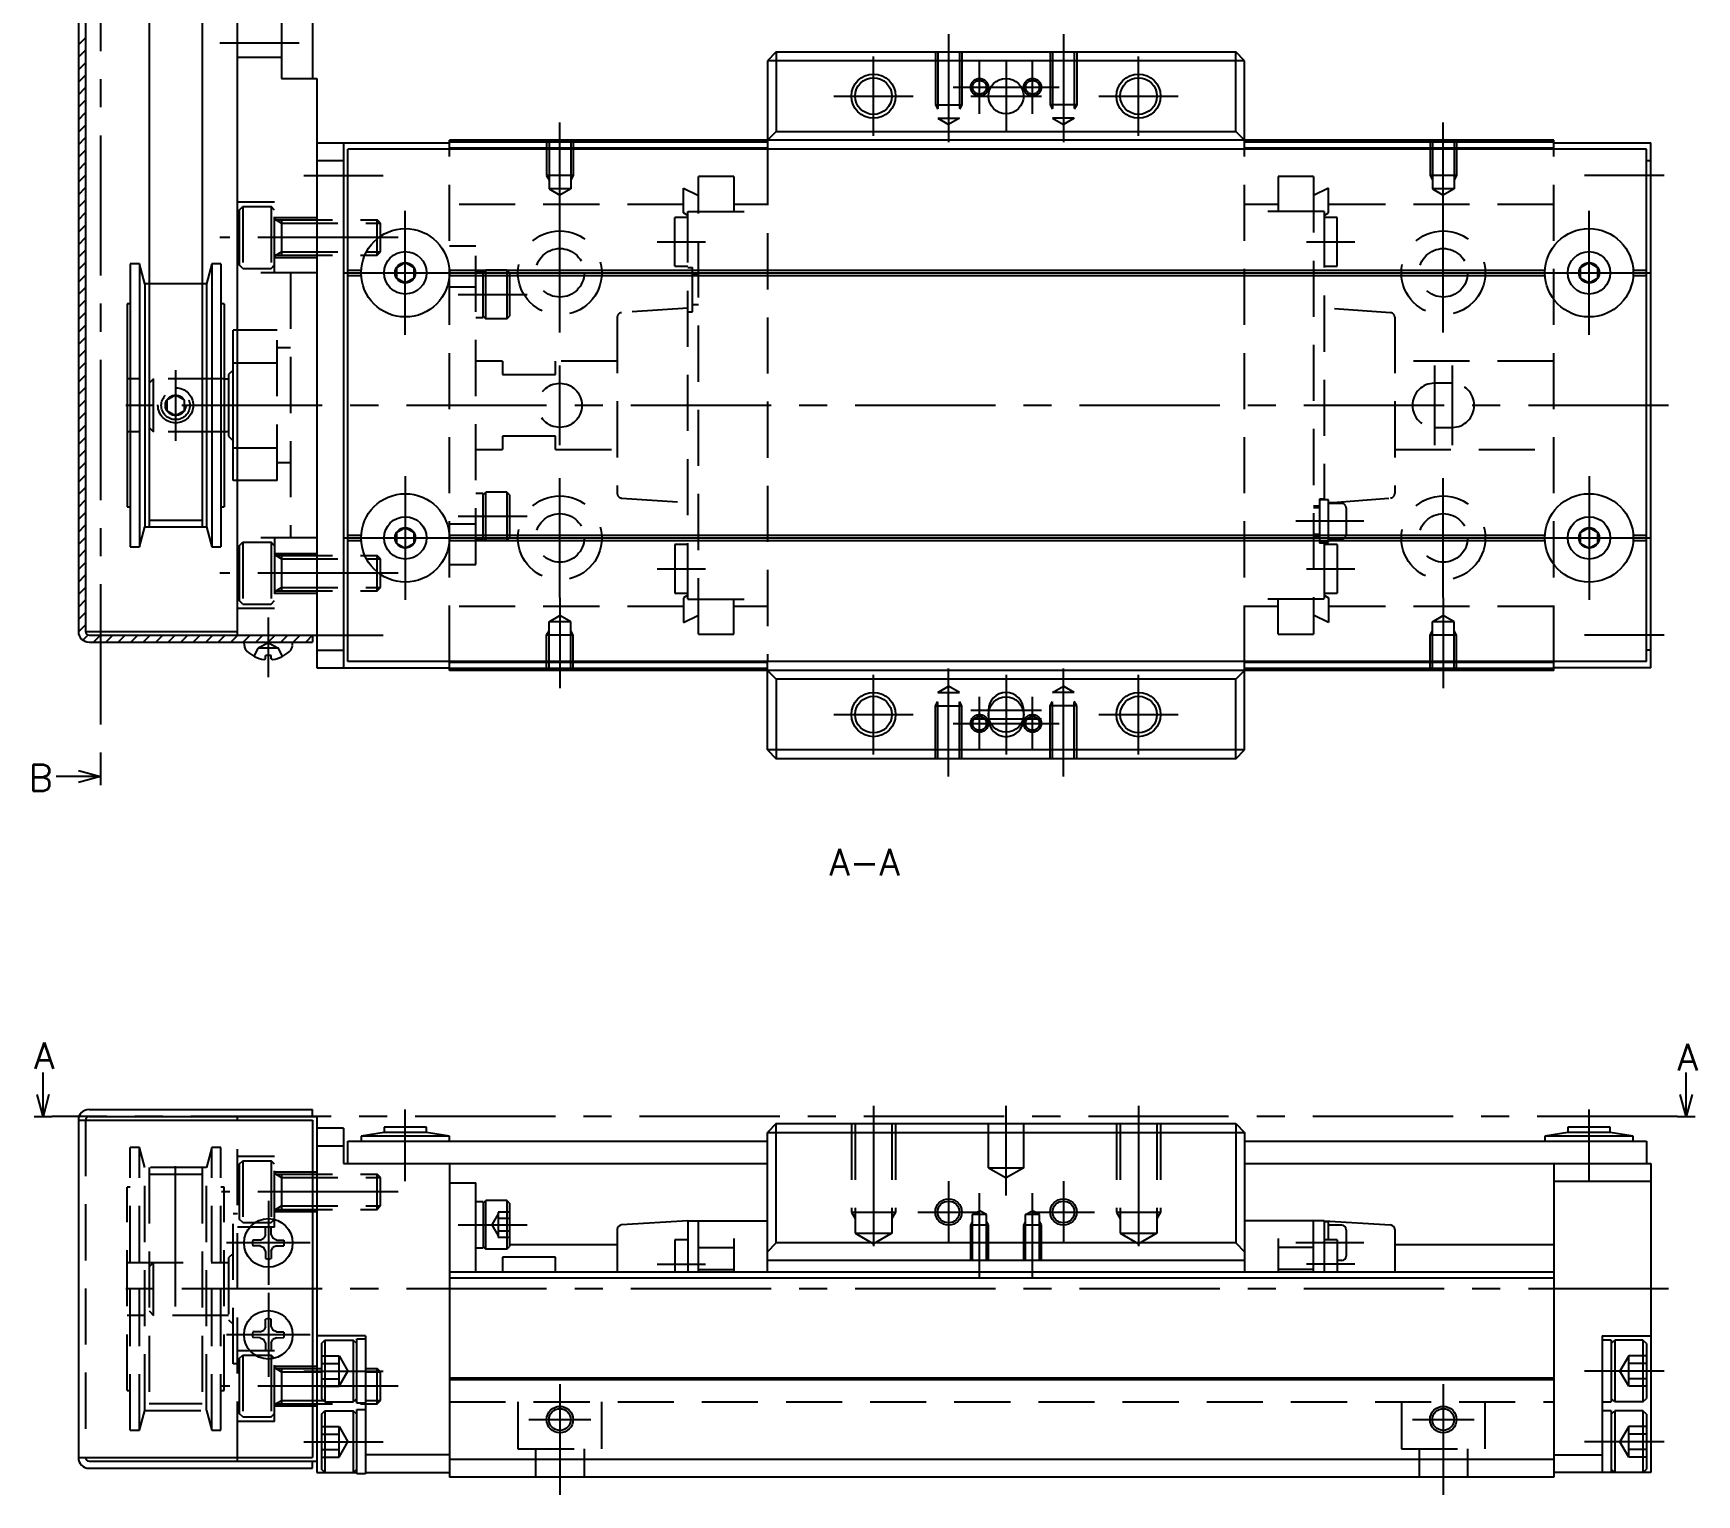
# Model space of a CAD drawing. Extents: x -2 to 376, y -8 to 279.
# Drawn here: x 187.6 to 375.9, y 8 to 173.4 of the extents above; entities that cross this region are included whole.
import ezdxf

# ---------------------------------------------------------------- set-up
doc = ezdxf.new("R2010")
doc.units = 0
doc.header["$LTSCALE"] = 0.5
doc.linetypes.add('CENTER', pattern=[50.8, 31.75, -6.35, 6.35, -6.35])
doc.linetypes.add('DASHED', pattern=[19.05, 12.7, -6.35])
for name, color, linetype in [('MSM_CENTER', 1, 'CENTER'), ('MSM_CONTINUOUS', 7, 'CONTINUOUS'), ('MSM_DASHED', 4, 'DASHED'), ('MSM_NARROW', 5, 'CONTINUOUS'), ('MSM_PART_NUMBER', 7, 'CONTINUOUS')]:
    doc.layers.add(name, color=color, linetype=linetype)
doc.styles.get("Standard").update_dxf_attribs({"font": 'txt.shx', "height": 3, "bigfont": 'bigfont.shx'})

msp = doc.modelspace()

# ---------------------------------------------------------------- linework, layer by layer
at = {"layer": 'MSM_CENTER'}
for p, q in [((195.26, 238.06), (195.26, 90.3)), ((291.26, 173.3), (291.26, 161.09)), ((304.26, 173.3), (304.26, 161.09)), ((217.76, 172.3), (208.76, 172.3)), ((282.76, 161.8), (282.76, 170.8)), ((294.76, 164.3), (294.76, 170.3)), ((297.76, 170.3), (297.76, 162.3)), ((300.76, 164.3), (300.76, 170.3)), ((312.76, 161.8), (312.76, 170.8)), ((278.26, 166.3), (287.26, 166.3)), ((291.76, 167.3), (303.76, 167.3)), ((293.76, 166.3), (301.76, 166.3)), ((308.26, 166.3), (317.26, 166.3)), ((247.26, 153.09), (247.26, 163.3)), ((347.26, 153.09), (347.26, 163.3)), ((218.26, 157.3), (227.26, 157.3)), ((372.26, 157.3), (363.26, 157.3)), ((229.76, 139.3), (229.76, 153.3)), ((247.26, 139.55), (247.26, 153.05)), ((347.26, 139.55), (347.26, 153.05)), ((363.76, 139.3), (363.76, 153.3)), ((228.96, 150.3), (208.76, 150.3)), ((258.26, 149.8), (263.76, 149.8)), ((331.76, 149.8), (337.26, 149.8)), ((222.76, 146.3), (236.76, 146.3)), ((240.51, 146.3), (254.01, 146.3)), ((340.51, 146.3), (354.01, 146.3)), ((356.76, 146.3), (370.76, 146.3)), ((235.76, 143.86), (243.56, 143.86)), ((247.26, 126.8), (247.26, 135.8)), ((346.26, 135.8), (346.26, 126.8)), ((348.26, 135.8), (348.26, 126.8)), ((203.76, 135.3), (203.76, 127.3)), ((372.76, 131.3), (196.26, 131.3)), ((229.76, 123.3), (229.76, 109.3)), ((247.26, 109.55), (247.26, 123.05)), ((347.26, 109.55), (347.26, 123.05)), ((363.76, 123.3), (363.76, 109.3)), ((235.76, 118.74), (243.56, 118.74)), ((338.26, 118.2), (330.56, 118.2)), ((222.76, 116.3), (236.76, 116.3)), ((240.51, 116.3), (254.01, 116.3)), ((340.51, 116.3), (354.01, 116.3)), ((356.76, 116.3), (370.76, 116.3)), ((228.96, 112.3), (208.76, 112.3)), ((258.26, 112.8), (263.76, 112.8)), ((331.76, 112.8), (337.26, 112.8)), ((247.26, 109.51), (247.26, 99.3)), ((347.26, 109.51), (347.26, 99.3)), ((214.26, 100.54), (214.26, 107.3)), ((218.26, 105.3), (227.26, 105.3)), ((372.26, 105.3), (363.26, 105.3)), ((282.76, 91.8), (282.76, 100.8)), ((291.26, 89.3), (291.26, 101.51)), ((297.76, 100.8), (297.76, 91.8)), ((304.26, 89.3), (304.26, 101.51)), ((312.76, 91.8), (312.76, 100.8)), ((294.76, 92.3), (294.76, 98.3)), ((300.76, 92.3), (300.76, 98.3)), ((278.26, 96.3), (287.26, 96.3)), ((293.76, 96.8), (301.76, 96.8)), ((308.26, 96.3), (317.26, 96.3)), ((291.76, 95.3), (303.76, 95.3)), ((293.76, 95.8), (301.76, 95.8)), ((229.76, 43.5), (229.76, 51.6)), ((282.76, 52), (282.76, 34.41)), ((297.76, 41.85), (297.76, 52)), ((312.76, 52), (312.76, 34.41)), ((363.76, 43.5), (363.76, 51.6)), ((373.76, 50.8), (189.76, 50.8)), ((203.76, 29.3), (203.76, 47.05)), ((291.26, 43.5), (291.26, 36.5)), ((304.26, 43.5), (304.26, 36.5)), ((228.96, 42.3), (208.96, 42.3)), ((294.76, 32.5), (294.76, 42.15)), ((300.76, 32.5), (300.76, 42.15)), ((214.26, 41.25), (214.26, 31.75)), ((287.76, 40), (294.76, 40)), ((300.76, 40), (307.76, 40)), ((235.76, 38.55), (243.56, 38.55)), ((219.01, 36.5), (209.51, 36.5)), ((338.26, 36.5), (330.56, 36.5)), ((258.26, 34.1), (263.76, 34.1)), ((337.26, 34.1), (331.76, 34.1)), ((372.76, 31.3), (196.26, 31.3)), ((214.26, 30.85), (214.26, 21.35)), ((219.01, 26.1), (209.51, 26.1)), ((218.26, 22), (227.26, 22)), ((372.26, 22), (363.26, 22)), ((228.96, 20.3), (208.96, 20.3)), ((247.26, 20.5), (247.26, 8)), ((347.26, 20.5), (347.26, 8)), ((243.76, 16.5), (250.76, 16.5)), ((343.76, 16.5), (350.76, 16.5)), ((218.26, 14), (227.26, 14)), ((372.26, 14), (363.26, 14))]:
    msp.add_line(p, q, dxfattribs=at)
at = {"layer": 'MSM_CONTINUOUS'}
for p, q in [((192.76, 231.9), (192.76, 105.7)), ((193.56, 231.9), (193.56, 105.7)), ((210.76, 105.3), (210.76, 232.3)), ((215.76, 227.3), (215.76, 168.3)), ((200.76, 216.05), (200.76, 117.55)), ((206.76, 216.05), (206.76, 117.55)), ((219.26, 181.8), (219.26, 168.3)), ((271.76, 171.3), (270.76, 170.3)), ((324.76, 170.3), (270.76, 170.3)), ((270.76, 170.3), (270.76, 160.3)), ((271.76, 171.3), (323.76, 171.3)), ((271.76, 171.3), (271.76, 162.3)), ((324.76, 170.3), (323.76, 171.3)), ((323.76, 162.3), (323.76, 171.3)), ((324.76, 160.3), (324.76, 170.3)), ((215.76, 168.3), (219.76, 168.3)), ((219.76, 168.3), (219.76, 101.6)), ((271.76, 162.3), (270.76, 161.3)), ((271.76, 162.3), (323.76, 162.3)), ((324.76, 161.3), (323.76, 162.3)), ((219.76, 161), (234.76, 161)), ((222.76, 161), (222.76, 101.6)), ((370.26, 160.3), (223.26, 160.3)), ((223.26, 102.3), (223.26, 160.3)), ((359.76, 161.3), (234.76, 161.3)), ((234.76, 160.3), (234.76, 161.3)), ((270.76, 161.1), (234.76, 161.1)), ((270.76, 160.4), (234.76, 160.4)), ((359.76, 161.1), (324.76, 161.1)), ((359.76, 160.4), (324.76, 160.4)), ((359.76, 160.3), (359.76, 161.3)), ((359.76, 161), (370.76, 161)), ((370.26, 102.3), (370.26, 160.3)), ((370.76, 101.6), (370.76, 161)), ((219.76, 159), (222.76, 159)), ((370.26, 159), (370.76, 159)), ((198.62, 147.3), (198.62, 115.3)), ((199.66, 147.3), (198.62, 147.3)), ((199.66, 147.3), (199.66, 115.3)), ((200.26, 145.05), (199.66, 147.3)), ((207.86, 147.3), (207.26, 145.05)), ((207.86, 147.3), (207.86, 115.3)), ((208.9, 147.3), (207.86, 147.3)), ((208.9, 147.3), (208.9, 115.3)), ((229.76, 147.45), (228.76, 146.88)), ((228.76, 146.88), (228.76, 145.72)), ((230.76, 146.88), (229.76, 147.45)), ((230.76, 145.72), (230.76, 146.88)), ((363.76, 147.45), (362.76, 146.88)), ((362.76, 146.88), (362.76, 145.72)), ((364.76, 146.88), (363.76, 147.45)), ((364.76, 145.72), (364.76, 146.88)), ((200.26, 145.05), (200.26, 117.55)), ((200.76, 145.05), (200.26, 145.05)), ((207.26, 145.05), (206.76, 145.05)), ((207.26, 145.05), (207.26, 117.55)), ((223.26, 146.6), (224.77, 146.6)), ((223.26, 146.3), (224.76, 146.3)), ((223.26, 146), (224.77, 146)), ((228.76, 145.72), (229.76, 145.15)), ((229.76, 145.15), (230.76, 145.72)), ((234.75, 146.6), (358.77, 146.6)), ((234.75, 146), (358.77, 146)), ((234.76, 146.3), (358.76, 146.3)), ((362.76, 145.72), (363.76, 145.15)), ((363.76, 145.15), (364.76, 145.72)), ((368.75, 146.6), (370.26, 146.6)), ((368.75, 146), (370.26, 146)), ((368.76, 146.3), (370.26, 146.3)), ((198.26, 142.8), (198.26, 119.8)), ((198.62, 142.8), (198.26, 142.8)), ((209.26, 142.8), (208.9, 142.8)), ((209.26, 142.8), (209.26, 119.8)), ((210.26, 122.8), (210.26, 139.8)), ((210.76, 139.8), (210.26, 139.8)), ((210.26, 136.12), (210.76, 136.12)), ((209.26, 134.3), (209.76, 134.3)), ((210.26, 135.3), (209.76, 134.8)), ((209.76, 134.8), (209.76, 127.8)), ((209.76, 128.3), (209.26, 128.3)), ((209.76, 127.8), (210.26, 127.3)), ((210.26, 126.48), (210.76, 126.48)), ((210.76, 122.8), (210.26, 122.8)), ((198.26, 119.8), (198.62, 119.8)), ((208.9, 119.8), (209.26, 119.8)), ((199.66, 115.3), (200.26, 117.55)), ((200.26, 117.55), (207.26, 117.55)), ((207.26, 117.55), (207.86, 115.3)), ((229.76, 117.45), (228.76, 116.88)), ((228.76, 116.88), (228.76, 115.72)), ((230.76, 116.88), (229.76, 117.45)), ((230.76, 115.72), (230.76, 116.88)), ((363.76, 117.45), (362.76, 116.88)), ((362.76, 116.88), (362.76, 115.72)), ((364.76, 116.88), (363.76, 117.45)), ((364.76, 115.72), (364.76, 116.88)), ((198.62, 115.3), (199.66, 115.3)), ((207.86, 115.3), (208.9, 115.3)), ((223.26, 116.6), (224.77, 116.6)), ((223.26, 116.3), (224.76, 116.3)), ((223.26, 116), (224.77, 116)), ((228.76, 115.72), (229.76, 115.15)), ((229.76, 115.15), (230.76, 115.72)), ((234.75, 116.6), (358.77, 116.6)), ((234.75, 116), (358.77, 116)), ((234.76, 116.3), (358.76, 116.3)), ((362.76, 115.72), (363.76, 115.15)), ((363.76, 115.15), (364.76, 115.72)), ((368.75, 116.6), (370.26, 116.6)), ((368.75, 116), (370.26, 116)), ((368.76, 116.3), (370.26, 116.3)), ((193.56, 105.7), (210.76, 105.7)), ((193.96, 105.3), (219.76, 105.3)), ((193.96, 104.5), (219.26, 104.5)), ((211.55, 104.1), (211.51, 104.5)), ((216.98, 104.1), (217.01, 104.5)), ((219.26, 105.3), (219.26, 104.5)), ((219.76, 103.6), (222.76, 103.6)), ((370.76, 103.6), (370.26, 103.6)), ((213.93, 102.62), (213.95, 103)), ((214.58, 103), (213.95, 103)), ((214.59, 102.62), (214.58, 103)), ((370.26, 102.3), (223.26, 102.3)), ((234.76, 101.3), (234.76, 102.3)), ((270.76, 102.2), (234.76, 102.2)), ((270.76, 92.3), (270.76, 102.3)), ((324.76, 92.3), (324.76, 102.3)), ((359.76, 102.2), (324.76, 102.2)), ((359.76, 101.3), (359.76, 102.3)), ((219.76, 101.6), (234.76, 101.6)), ((270.76, 101.5), (234.76, 101.5)), ((359.76, 101.3), (234.76, 101.3)), ((270.76, 101.3), (271.76, 100.3)), ((323.76, 100.3), (271.76, 100.3)), ((271.76, 100.3), (271.76, 91.3)), ((323.76, 100.3), (324.76, 101.3)), ((323.76, 91.3), (323.76, 100.3)), ((359.76, 101.5), (324.76, 101.5)), ((370.76, 101.6), (359.76, 101.6)), ((295.76, 96.8), (295.76, 95.8)), ((299.76, 95.8), (299.76, 96.8)), ((270.76, 92.3), (271.76, 91.3)), ((324.76, 92.3), (270.76, 92.3)), ((323.76, 91.3), (324.76, 92.3)), ((323.76, 91.3), (271.76, 91.3)), ((195.26, 89.3), (190.26, 89.3)), ((192.76, 89.97), (195.26, 89.3)), ((195.26, 89.3), (192.76, 88.63)), ((195.26, 90.3), (195.26, 88.3)), ((188.76, 50.8), (188.76, 55.8)), ((374.76, 50.8), (374.76, 55.8)), ((188.76, 50.8), (188.09, 53.3)), ((189.43, 53.3), (188.76, 50.8)), ((374.76, 50.8), (374.09, 53.3)), ((375.43, 53.3), (374.76, 50.8)), ((193.96, 51.6), (219.26, 51.6)), ((219.26, 50.8), (219.26, 51.6)), ((187.76, 50.8), (189.76, 50.8)), ((192.76, 50.4), (219.26, 50.4)), ((192.76, 50.4), (192.76, 12.2)), ((193.96, 50.8), (219.76, 50.8)), ((210.76, 50.4), (210.76, 50.8)), ((219.26, 50.4), (219.26, 12.2)), ((219.76, 50.8), (219.76, 10.5)), ((222.76, 49.5), (219.76, 49.5)), ((222.76, 49.5), (222.76, 45.5)), ((227.36, 49), (224.76, 48.6)), ((232.16, 49.6), (227.36, 49.6)), ((227.36, 49.6), (227.36, 49)), ((232.16, 49), (227.36, 49)), ((232.16, 49), (232.16, 49.6)), ((234.76, 48.6), (232.16, 49)), ((271.76, 50), (270.76, 49)), ((270.76, 33.2), (270.76, 49)), ((270.76, 49), (324.76, 49)), ((271.76, 50), (323.76, 50)), ((271.76, 36.5), (271.76, 50)), ((323.76, 50), (324.76, 49)), ((323.76, 50), (323.76, 36.5)), ((324.76, 49), (324.76, 33.2)), ((361.36, 49), (358.76, 48.6)), ((366.16, 49.6), (361.36, 49.6)), ((361.36, 49.6), (361.36, 49)), ((366.16, 49), (361.36, 49)), ((366.16, 49), (366.16, 49.6)), ((368.76, 48.6), (366.16, 49)), ((373.76, 50.8), (375.76, 50.8)), ((219.76, 47.5), (222.76, 47.5)), ((223.26, 45.5), (223.26, 48)), ((223.26, 48), (270.76, 48)), ((234.76, 48.6), (224.76, 48.6)), ((224.76, 48.6), (224.76, 48)), ((234.76, 48), (234.76, 48.6)), ((324.76, 48), (370.26, 48)), ((368.76, 48.6), (358.76, 48.6)), ((358.76, 48.6), (358.76, 48)), ((368.76, 48), (368.76, 48.6)), ((370.26, 48), (370.26, 45.5)), ((222.76, 45.5), (270.76, 45.5)), ((234.76, 45.5), (234.76, 10)), ((324.76, 45.5), (370.76, 45.5)), ((359.76, 45.5), (359.76, 10)), ((370.76, 45.5), (370.76, 10.5)), ((359.76, 43.5), (370.76, 43.5)), ((234.76, 43.3), (237.76, 43.3)), ((237.76, 33.2), (237.76, 43.3)), ((238.56, 41.15), (237.76, 41.15)), ((238.56, 41), (238.86, 41.3)), ((238.56, 41.15), (238.56, 35.95)), ((238.86, 35.8), (238.86, 41.3)), ((241.26, 41.3), (238.86, 41.3)), ((241.26, 41.3), (241.26, 35.8)), ((241.56, 41), (241.26, 41.3)), ((241.56, 41), (241.56, 36.1)), ((213.93, 37.42), (213.95, 38.27)), ((214.59, 37.42), (214.58, 38.27)), ((253.76, 38.03), (253.76, 33.2)), ((261.76, 39), (254.23, 38.53)), ((261.76, 39), (270.76, 39)), ((261.76, 39), (261.76, 33.2)), ((262.96, 33.2), (262.96, 39)), ((333.76, 39), (324.76, 39)), ((332.56, 33.2), (332.56, 39)), ((333.76, 39), (341.29, 38.53)), ((333.76, 39), (333.76, 33.2)), ((334.26, 38.9), (333.76, 38.9)), ((334.26, 36.85), (334.26, 38.9)), ((335.76, 38.5), (334.26, 38.5)), ((336.26, 38), (336.26, 35)), ((341.76, 38.03), (341.76, 33.2)), ((213.34, 36.83), (212.49, 36.82)), ((213.34, 36.17), (212.49, 36.18)), ((213.34, 36.83), (213.74, 37.02)), ((213.34, 36.17), (213.74, 35.98)), ((213.93, 37.42), (213.74, 37.02)), ((213.93, 35.58), (213.74, 35.98)), ((214.59, 37.42), (214.78, 37.02)), ((214.59, 35.58), (214.78, 35.98)), ((215.19, 36.83), (214.78, 37.02)), ((215.19, 36.17), (214.78, 35.98)), ((215.19, 36.83), (216.03, 36.82)), ((215.19, 36.17), (216.03, 36.18)), ((237.76, 35.95), (238.56, 35.95)), ((238.56, 36.1), (238.86, 35.8)), ((241.26, 35.8), (238.86, 35.8)), ((241.26, 35.8), (241.56, 36.1)), ((253.76, 36.3), (241.56, 36.3)), ((261.76, 36.85), (260.26, 36.85)), ((260.26, 36.85), (260.26, 33.2)), ((262.96, 36), (266.96, 36)), ((266.96, 37), (266.96, 33.2)), ((270.76, 35.5), (271.76, 36.5)), ((323.76, 36.5), (271.76, 36.5)), ((323.76, 36.5), (324.76, 35.5)), ((328.56, 37), (328.56, 33.2)), ((332.56, 36), (328.56, 36)), ((335.26, 36.85), (333.76, 36.85)), ((335.26, 36.85), (335.26, 33.2)), ((359.76, 36.3), (341.76, 36.3)), ((213.93, 35.58), (213.95, 34.73)), ((214.59, 35.58), (214.58, 34.73)), ((246.76, 34.87), (240.76, 34.87)), ((240.76, 34.87), (240.76, 33.2)), ((246.76, 33.2), (246.76, 34.87)), ((324.76, 34.5), (270.76, 34.5)), ((335.76, 34.5), (335.26, 34.5)), ((359.76, 33.2), (234.76, 33.2)), ((359.76, 32.5), (234.76, 32.5)), ((262.96, 33.5), (266.96, 33.5)), ((332.56, 33.5), (328.56, 33.5)), ((213.34, 26.43), (212.49, 26.42)), ((213.34, 26.43), (213.74, 26.62)), ((213.93, 27.02), (213.74, 26.62)), ((213.93, 27.02), (213.95, 27.87)), ((214.59, 27.02), (214.58, 27.87)), ((214.59, 27.02), (214.78, 26.62)), ((215.19, 26.43), (214.78, 26.62)), ((215.19, 26.43), (216.03, 26.42)), ((213.34, 25.77), (212.49, 25.78)), ((213.34, 25.77), (213.74, 25.58)), ((213.93, 25.18), (213.74, 25.58)), ((213.93, 25.18), (213.95, 24.33)), ((214.59, 25.18), (214.58, 24.33)), ((214.59, 25.18), (214.78, 25.58)), ((215.19, 25.77), (214.78, 25.58)), ((215.19, 25.77), (216.03, 25.78)), ((225.26, 26), (219.76, 26)), ((220.26, 25.1), (220.66, 25.5)), ((220.26, 25.1), (220.26, 18.9)), ((220.66, 25.5), (220.66, 18.5)), ((220.66, 25.5), (223.86, 25.5)), ((223.86, 25.5), (223.86, 18.5)), ((224.26, 25.1), (223.86, 25.5)), ((224.26, 18.35), (224.26, 25.65)), ((224.26, 25.65), (225.26, 25.65)), ((225.26, 26), (225.26, 10.35)), ((365.26, 26), (365.26, 10.5)), ((365.26, 26), (370.76, 26)), ((366.26, 25.5), (365.26, 25.5)), ((366.26, 25.1), (366.66, 25.5)), ((366.26, 25.5), (366.26, 18.5)), ((366.66, 25.5), (366.66, 18.5)), ((369.86, 25.5), (366.66, 25.5)), ((370.26, 25.1), (369.86, 25.5)), ((369.86, 25.5), (369.86, 18.5)), ((370.26, 25.1), (370.26, 18.9)), ((359.76, 21.2), (234.76, 21.2)), ((359.76, 21), (234.76, 21)), ((220.66, 18.5), (220.26, 18.9)), ((223.86, 18.5), (224.26, 18.9)), ((366.66, 18.5), (366.26, 18.9)), ((369.86, 18.5), (370.26, 18.9)), ((220.26, 17.1), (220.66, 17.5)), ((220.26, 17.1), (220.26, 10.9)), ((220.66, 18.5), (223.86, 18.5)), ((220.66, 17.5), (220.66, 10.5)), ((220.66, 17.5), (223.86, 17.5)), ((223.86, 17.5), (223.86, 10.5)), ((224.26, 17.1), (223.86, 17.5)), ((225.26, 18.35), (224.26, 18.35)), ((224.26, 10.35), (224.26, 17.65)), ((224.26, 17.65), (225.26, 17.65)), ((365.26, 18.5), (366.26, 18.5)), ((366.26, 17.5), (365.26, 17.5)), ((366.26, 17.5), (366.26, 10.5)), ((366.26, 17.1), (366.66, 17.5)), ((369.86, 18.5), (366.66, 18.5)), ((366.66, 17.5), (366.66, 10.5)), ((369.86, 17.5), (366.66, 17.5)), ((369.86, 17.5), (369.86, 10.5)), ((370.26, 17.1), (369.86, 17.5)), ((370.26, 17.1), (370.26, 10.9)), ((192.76, 12.2), (219.26, 12.2)), ((193.96, 11.8), (219.76, 11.8)), ((210.76, 11.8), (210.76, 12.2)), ((219.26, 11), (219.26, 11.8)), ((234.76, 12.5), (225.26, 12.5)), ((359.76, 12), (234.76, 12)), ((359.76, 12.5), (365.26, 12.5)), ((193.96, 11), (219.26, 11)), ((219.76, 10.5), (224.26, 10.5)), ((220.66, 10.5), (220.26, 10.9)), ((223.86, 10.5), (224.26, 10.9)), ((225.26, 10.35), (224.26, 10.35)), ((225.26, 10.5), (234.76, 10.5)), ((359.76, 10), (234.76, 10)), ((370.76, 10.5), (359.76, 10.5)), ((366.66, 10.5), (366.26, 10.9)), ((369.86, 10.5), (370.26, 10.9))]:
    msp.add_line(p, q, dxfattribs=at)
for centre, radius in [((282.76, 166.3), 2.07), ((297.76, 166.3), 2), ((312.76, 166.3), 2.07), ((229.76, 146.3), 5), ((363.76, 146.3), 5), ((229.76, 146.3), 2.4), ((229.76, 146.3), 1.15), ((363.76, 146.3), 2.4), ((363.76, 146.3), 1.15), ((229.76, 116.3), 5), ((363.76, 116.3), 5), ((229.76, 116.3), 2.4), ((363.76, 116.3), 2.4), ((229.76, 116.3), 1.15), ((363.76, 116.3), 1.15), ((282.76, 96.3), 2.07), ((297.76, 96.3), 2), ((312.76, 96.3), 2.07), ((291.26, 40), 1.23), ((304.26, 40), 1.23), ((214.26, 36.5), 2.75), ((214.26, 26.1), 2.75), ((247.26, 16.5), 1.23), ((347.26, 16.5), 1.23)]:
    msp.add_circle(centre, radius, dxfattribs=at)
for centre, radius, start, end in [((193.96, 105.7), 1.2, 180, 270), ((193.96, 105.7), 0.4, 180, 270), ((212.54, 104.18), 1, 185, 226.5733), ((215.98, 104.18), 1, 313.4267, 355), ((214.26, 106), 3.5, 226.5733, 261.4604), ((213.73, 102.82), 0.284, 272.9383, 315.8128), ((214.8, 102.82), 0.284, 224.1872, 267.0617), ((214.26, 106), 3.5, 278.5396, 313.4267), ((297.76, 96.8), 2, 0, 180), ((297.76, 95.8), 2, 180, 0), ((193.96, 50.4), 1.2, 90, 180), ((193.96, 50.4), 0.4, 90, 180), ((214.26, 36.5), 1.8, 79.8876, 100.1124), ((254.26, 38.03), 0.5, 93.5763, 180), ((335.76, 38), 0.5, 0, 90), ((341.26, 38.03), 0.5, 0, 86.4237), ((214.26, 36.5), 1.8, 169.8876, 190.1124), ((214.26, 36.5), 1.8, 349.8876, 10.1124), ((214.26, 36.5), 1.8, 259.8876, 280.1124), ((335.76, 35), 0.5, 270, 0), ((214.26, 26.1), 1.8, 169.8876, 190.1124), ((214.26, 26.1), 1.8, 79.8876, 100.1124), ((214.26, 26.1), 1.8, 349.8876, 10.1124), ((214.26, 26.1), 1.8, 259.8876, 280.1124), ((193.96, 12.2), 1.2, 180, 270), ((193.96, 12.2), 0.4, 180, 270)]:
    msp.add_arc(centre, radius, start, end, dxfattribs=at)
at = {"layer": 'MSM_DASHED'}
for p, q in [((210.76, 170.7), (215.76, 170.7)), ((289.76, 171.3), (289.76, 165.3)), ((290.03, 171.3), (290.03, 163.8)), ((292.49, 171.3), (292.49, 163.8)), ((292.76, 171.3), (292.76, 165.3)), ((302.76, 171.3), (302.76, 165.3)), ((303.03, 171.3), (303.03, 163.8)), ((305.49, 171.3), (305.49, 163.8)), ((305.76, 171.3), (305.76, 165.3)), ((289.76, 165.3), (292.76, 165.3)), ((289.76, 165.3), (290.03, 164.83)), ((292.76, 165.3), (292.49, 164.83)), ((305.76, 165.3), (302.76, 165.3)), ((302.76, 165.3), (303.03, 164.83)), ((305.76, 165.3), (305.49, 164.83)), ((290.03, 163.8), (291.26, 163.09)), ((290.03, 163.8), (292.49, 163.8)), ((292.49, 163.8), (291.26, 163.09)), ((303.03, 163.8), (304.26, 163.09)), ((305.49, 163.8), (303.03, 163.8)), ((305.49, 163.8), (304.26, 163.09)), ((234.76, 102.3), (234.76, 160.3)), ((245.76, 161.3), (245.76, 157.3)), ((246.03, 161.3), (246.03, 155.8)), ((248.49, 161.3), (248.49, 155.8)), ((248.76, 161.3), (248.76, 157.3)), ((270.76, 160.3), (270.76, 102.3)), ((324.76, 102.3), (324.76, 160.3)), ((345.76, 161.3), (345.76, 157.3)), ((346.03, 161.3), (346.03, 155.8)), ((348.49, 161.3), (348.49, 155.8)), ((348.76, 161.3), (348.76, 157.3)), ((359.76, 102.3), (359.76, 160.3)), ((248.76, 157.3), (245.76, 157.3)), ((245.76, 157.3), (246.03, 156.83)), ((248.76, 157.3), (248.49, 156.83)), ((262.96, 105.4), (262.96, 157.2)), ((266.96, 157.2), (262.96, 157.2)), ((266.96, 157.2), (266.96, 153.25)), ((332.56, 157.2), (328.56, 157.2)), ((328.56, 157.2), (328.56, 153.25)), ((332.56, 157.2), (332.56, 105.4)), ((345.76, 157.3), (346.03, 156.83)), ((348.76, 157.3), (345.76, 157.3)), ((348.76, 157.3), (348.49, 156.83)), ((246.03, 155.8), (247.26, 155.09)), ((248.49, 155.8), (246.03, 155.8)), ((248.49, 155.8), (247.26, 155.09)), ((261.26, 155.89), (262.96, 155.04)), ((261.26, 153.1), (261.26, 155.89)), ((334.26, 155.89), (332.56, 155.04)), ((334.26, 153.1), (334.26, 155.89)), ((348.49, 155.8), (346.03, 155.8)), ((346.03, 155.8), (347.26, 155.09)), ((348.49, 155.8), (347.26, 155.09)), ((214.96, 154.3), (210.76, 154.3)), ((210.96, 153.4), (211.36, 153.8)), ((210.96, 153.4), (210.96, 147.2)), ((211.36, 153.8), (211.36, 146.8)), ((211.36, 153.8), (214.56, 153.8)), ((214.56, 153.8), (214.56, 146.8)), ((214.96, 153.4), (214.56, 153.8)), ((214.96, 146.3), (214.96, 154.3)), ((214.96, 152.55), (219.76, 152.55)), ((261.26, 154.05), (234.76, 154.05)), ((260.26, 147.05), (260.26, 152.55)), ((261.76, 152.55), (260.26, 152.55)), ((261.76, 152.8), (261.26, 153.1)), ((261.76, 153.25), (270.76, 153.25)), ((261.76, 109.35), (261.76, 153.25)), ((270.76, 154.05), (266.96, 154.05)), ((328.56, 154.05), (324.76, 154.05)), ((333.76, 153.25), (324.76, 153.25)), ((333.76, 153.25), (333.76, 120.6)), ((333.76, 152.8), (334.26, 153.1)), ((335.26, 152.55), (333.76, 152.55)), ((359.76, 154.05), (334.26, 154.05)), ((335.26, 147.05), (335.26, 152.55)), ((215.06, 152.33), (215.76, 151.92)), ((215.16, 152.3), (226.58, 152.3)), ((215.76, 152.3), (215.76, 148.3)), ((215.76, 151.92), (226.96, 151.92)), ((226.58, 148.3), (226.58, 152.3)), ((226.96, 151.92), (226.58, 152.3)), ((226.96, 148.68), (226.96, 151.92)), ((237.76, 149.3), (234.76, 149.3)), ((237.76, 113.3), (237.76, 149.3)), ((211.36, 146.8), (210.96, 147.2)), ((214.56, 146.8), (214.96, 147.2)), ((214.96, 148.05), (219.76, 148.05)), ((215.06, 148.27), (215.76, 148.68)), ((215.16, 148.3), (226.58, 148.3)), ((215.76, 148.68), (226.96, 148.68)), ((226.58, 148.3), (226.96, 148.68)), ((260.26, 147.05), (261.76, 147.05)), ((261.76, 146.9), (262.26, 146.9)), ((262.26, 141.9), (262.26, 146.9)), ((333.76, 147.05), (335.26, 147.05)), ((206.76, 145.05), (200.76, 145.05)), ((219.76, 146.3), (210.76, 146.3)), ((211.36, 146.8), (214.56, 146.8)), ((216.76, 146.3), (216.76, 116.3)), ((238.56, 146.46), (237.76, 146.46)), ((238.56, 146.31), (238.86, 146.61)), ((238.56, 141.26), (238.56, 146.46)), ((238.86, 141.11), (238.86, 146.61)), ((241.26, 146.61), (238.86, 146.61)), ((241.26, 146.61), (241.26, 141.11)), ((241.56, 146.31), (241.26, 146.61)), ((241.56, 146.31), (241.56, 141.41)), ((262.26, 146.1), (262.96, 146.1)), ((234.76, 144.72), (237.76, 144.72)), ((237.76, 141.26), (238.56, 141.26)), ((238.56, 141.41), (238.86, 141.11)), ((241.26, 141.11), (241.56, 141.41)), ((253.76, 141.29), (253.76, 121.31)), ((261.76, 142.3), (254.23, 141.79)), ((261.76, 141.9), (262.26, 141.9)), ((262.26, 142.7), (262.96, 142.7)), ((341.29, 141.79), (333.76, 142.3)), ((341.76, 141.29), (341.76, 121.31)), ((215.26, 139.8), (210.76, 139.8)), ((215.26, 122.8), (215.26, 139.8)), ((241.26, 141.11), (238.86, 141.11)), ((216.76, 137.8), (215.26, 137.8)), ((210.76, 136.12), (215.26, 136.12)), ((240.76, 136.3), (237.76, 136.3)), ((240.76, 136.3), (240.76, 134.8)), ((253.76, 136.3), (246.76, 136.3)), ((246.76, 134.8), (246.76, 136.3)), ((359.76, 136.3), (341.76, 136.3)), ((209.26, 134.3), (198.26, 134.3)), ((201.26, 134.3), (200.76, 133.8)), ((201.26, 128.3), (201.26, 134.3)), ((240.76, 134.8), (246.76, 134.8)), ((348.26, 133.8), (346.26, 133.8)), ((203.76, 132.45), (202.76, 131.88)), ((202.76, 131.88), (202.76, 130.72)), ((204.76, 131.88), (203.76, 132.45)), ((204.76, 130.72), (204.76, 131.88)), ((202.76, 130.72), (203.76, 130.15)), ((203.76, 130.15), (204.76, 130.72)), ((209.26, 128.3), (198.26, 128.3)), ((200.76, 128.8), (201.26, 128.3)), ((346.26, 128.8), (348.26, 128.8)), ((210.76, 126.48), (215.26, 126.48)), ((237.76, 126.3), (240.76, 126.3)), ((246.76, 127.8), (240.76, 127.8)), ((240.76, 127.8), (240.76, 126.3)), ((246.76, 126.3), (246.76, 127.8)), ((246.76, 126.3), (253.76, 126.3)), ((341.76, 126.3), (359.76, 126.3)), ((216.76, 124.8), (215.26, 124.8)), ((215.26, 122.8), (210.76, 122.8)), ((238.56, 121.34), (237.76, 121.34)), ((238.56, 121.19), (238.86, 121.49)), ((238.56, 116.14), (238.56, 121.34)), ((241.26, 121.49), (238.86, 121.49)), ((238.86, 115.99), (238.86, 121.49)), ((241.56, 121.19), (241.26, 121.49)), ((241.26, 121.49), (241.26, 115.99)), ((241.56, 121.19), (241.56, 116.29)), ((254.23, 120.81), (261.76, 120.3)), ((333.26, 120.7), (333.26, 115.7)), ((333.76, 120.7), (333.26, 120.7)), ((334.26, 120.6), (333.26, 120.6)), ((334.26, 115.8), (334.26, 120.6)), ((334.76, 120.31), (341.3, 120.81)), ((333.26, 119.9), (332.56, 119.9)), ((333.26, 119.7), (332.56, 119.7)), ((334.26, 120.31), (334.76, 120.31)), ((335.76, 120.2), (334.26, 120.2)), ((336.26, 119.7), (336.26, 116.7)), ((200.76, 118.31), (206.76, 118.31)), ((234.76, 117.88), (237.76, 117.88)), ((219.76, 116.3), (210.76, 116.3)), ((210.96, 115.4), (211.36, 115.8)), ((210.96, 115.4), (210.96, 109.2)), ((211.36, 115.8), (211.36, 108.8)), ((211.36, 115.8), (214.56, 115.8)), ((214.56, 115.8), (214.56, 108.8)), ((214.96, 115.4), (214.56, 115.8)), ((214.96, 116.3), (214.96, 108.3)), ((237.76, 116.14), (238.56, 116.14)), ((238.56, 116.29), (238.86, 115.99)), ((241.26, 115.99), (238.86, 115.99)), ((241.26, 115.99), (241.56, 116.29)), ((260.26, 115.55), (260.26, 110.05)), ((261.76, 115.55), (260.26, 115.55)), ((333.26, 116.7), (332.56, 116.7)), ((333.26, 116.5), (332.56, 116.5)), ((333.26, 115.8), (334.26, 115.8)), ((333.76, 115.7), (333.26, 115.7)), ((333.76, 115.8), (333.76, 109.35)), ((335.26, 115.55), (333.76, 115.55)), ((335.76, 116.2), (334.26, 116.2)), ((335.26, 115.55), (335.26, 110.05)), ((214.96, 114.55), (219.76, 114.55)), ((215.06, 114.33), (215.76, 113.92)), ((215.16, 114.3), (226.58, 114.3)), ((215.76, 114.3), (215.76, 110.3)), ((215.76, 113.92), (226.96, 113.92)), ((226.58, 110.3), (226.58, 114.3)), ((226.96, 113.92), (226.58, 114.3)), ((226.96, 110.68), (226.96, 113.92)), ((234.76, 113.3), (237.76, 113.3)), ((214.96, 110.05), (219.76, 110.05)), ((215.06, 110.27), (215.76, 110.68)), ((215.16, 110.3), (226.58, 110.3)), ((215.76, 110.68), (226.96, 110.68)), ((226.58, 110.3), (226.96, 110.68)), ((260.26, 110.05), (261.76, 110.05)), ((261.76, 109.8), (261.26, 109.5)), ((261.26, 109.5), (261.26, 106.71)), ((261.76, 109.35), (270.76, 109.35)), ((266.96, 105.4), (266.96, 109.35)), ((333.76, 109.35), (324.76, 109.35)), ((328.56, 105.4), (328.56, 109.35)), ((333.76, 110.05), (335.26, 110.05)), ((333.76, 109.8), (334.26, 109.5)), ((334.26, 109.5), (334.26, 106.71)), ((214.96, 108.3), (210.76, 108.3)), ((211.36, 108.8), (210.96, 109.2)), ((211.36, 108.8), (214.56, 108.8)), ((214.56, 108.8), (214.96, 109.2)), ((261.26, 108.55), (234.76, 108.55)), ((246.03, 106.8), (247.26, 107.51)), ((248.49, 106.8), (247.26, 107.51)), ((261.26, 106.71), (262.96, 107.56)), ((270.76, 108.55), (266.96, 108.55)), ((328.56, 108.55), (324.76, 108.55)), ((334.26, 106.71), (332.56, 107.56)), ((359.76, 108.55), (334.26, 108.55)), ((346.03, 106.8), (347.26, 107.51)), ((348.49, 106.8), (347.26, 107.51)), ((245.76, 105.3), (246.03, 105.77)), ((246.03, 101.3), (246.03, 106.8)), ((248.49, 106.8), (246.03, 106.8)), ((248.49, 101.3), (248.49, 106.8)), ((248.76, 105.3), (248.49, 105.77)), ((345.76, 105.3), (346.03, 105.77)), ((346.03, 101.3), (346.03, 106.8)), ((348.49, 106.8), (346.03, 106.8)), ((348.49, 101.3), (348.49, 106.8)), ((348.76, 105.3), (348.49, 105.77)), ((212.65, 102.89), (213.12, 103.83)), ((214.26, 104.43), (213.12, 103.83)), ((215.41, 103.83), (213.12, 103.83)), ((214.26, 104.43), (215.41, 103.83)), ((215.87, 102.89), (215.41, 103.83)), ((245.76, 101.3), (245.76, 105.3)), ((248.76, 105.3), (245.76, 105.3)), ((248.76, 101.3), (248.76, 105.3)), ((262.96, 105.4), (266.96, 105.4)), ((328.56, 105.4), (332.56, 105.4)), ((345.76, 101.3), (345.76, 105.3)), ((348.76, 105.3), (345.76, 105.3)), ((348.76, 101.3), (348.76, 105.3)), ((290.03, 98.8), (291.26, 99.51)), ((290.03, 91.3), (290.03, 98.8)), ((290.03, 98.8), (292.49, 98.8)), ((292.49, 98.8), (291.26, 99.51)), ((292.49, 91.3), (292.49, 98.8)), ((303.03, 98.8), (304.26, 99.51)), ((303.03, 91.3), (303.03, 98.8)), ((305.49, 98.8), (303.03, 98.8)), ((305.49, 98.8), (304.26, 99.51)), ((305.49, 91.3), (305.49, 98.8)), ((289.76, 97.3), (290.03, 97.77)), ((289.76, 91.3), (289.76, 97.3)), ((289.76, 97.3), (292.76, 97.3)), ((292.76, 97.3), (292.49, 97.77)), ((292.76, 91.3), (292.76, 97.3)), ((302.76, 97.3), (303.03, 97.77)), ((302.76, 91.3), (302.76, 97.3)), ((305.76, 97.3), (302.76, 97.3)), ((305.76, 97.3), (305.49, 97.77)), ((305.76, 91.3), (305.76, 97.3)), ((193.56, 50.4), (193.56, 12.2)), ((210.76, 12.2), (210.76, 50.4)), ((280.26, 50), (280.26, 40)), ((280.69, 50), (280.69, 37.6)), ((284.83, 50), (284.83, 37.6)), ((285.26, 50), (285.26, 40)), ((295.76, 45), (295.76, 50)), ((299.76, 45), (299.76, 50)), ((310.26, 50), (310.26, 40)), ((310.69, 50), (310.69, 37.6)), ((314.83, 50), (314.83, 37.6)), ((315.26, 50), (315.26, 40)), ((198.62, 15.3), (198.62, 47.3)), ((199.66, 47.3), (198.62, 47.3)), ((199.66, 15.3), (199.66, 47.3)), ((200.26, 45.05), (199.66, 47.3)), ((207.86, 47.3), (207.26, 45.05)), ((207.86, 15.3), (207.86, 47.3)), ((208.9, 47.3), (207.86, 47.3)), ((208.9, 15.3), (208.9, 47.3)), ((214.96, 46.3), (210.76, 46.3)), ((210.96, 45.4), (211.36, 45.8)), ((210.96, 45.4), (210.96, 39.2)), ((211.36, 45.8), (211.36, 38.8)), ((211.36, 45.8), (214.56, 45.8)), ((214.56, 45.8), (214.56, 38.8)), ((214.96, 45.4), (214.56, 45.8)), ((214.96, 38.3), (214.96, 46.3)), ((200.26, 17.55), (200.26, 45.05)), ((207.26, 45.05), (200.26, 45.05)), ((200.76, 45.05), (200.76, 17.55)), ((200.76, 44.29), (206.76, 44.29)), ((206.76, 45.05), (206.76, 17.55)), ((207.26, 17.55), (207.26, 45.05)), ((214.96, 44.55), (219.76, 44.55)), ((215.06, 44.33), (215.76, 43.92)), ((215.16, 44.3), (226.58, 44.3)), ((215.76, 44.3), (215.76, 40.3)), ((215.76, 43.92), (226.96, 43.92)), ((226.58, 40.3), (226.58, 44.3)), ((226.96, 43.92), (226.58, 44.3)), ((226.96, 40.68), (226.96, 43.92)), ((295.76, 45), (299.76, 45)), ((295.76, 45), (297.76, 43.85)), ((299.76, 45), (297.76, 43.85)), ((198.26, 19.8), (198.26, 42.8)), ((198.62, 42.8), (198.26, 42.8)), ((209.26, 42.8), (208.9, 42.8)), ((209.26, 19.8), (209.26, 42.8)), ((210.26, 22.8), (210.26, 39.8)), ((210.76, 39.8), (210.26, 39.8)), ((214.96, 40.05), (219.76, 40.05)), ((215.06, 40.27), (215.76, 40.68)), ((215.16, 40.3), (226.58, 40.3)), ((215.76, 40.68), (226.96, 40.68)), ((226.58, 40.3), (226.96, 40.68)), ((240.26, 39.8), (239.54, 38.55)), ((240.26, 39.99), (240.26, 37.11)), ((241.56, 39.99), (240.26, 39.99)), ((280.26, 40), (285.26, 40)), ((280.26, 40), (280.69, 39.25)), ((285.26, 40), (284.83, 39.25)), ((293.98, 39.7), (294.76, 40.15)), ((293.98, 34.5), (293.98, 39.7)), ((295.54, 39.7), (293.98, 39.7)), ((295.54, 39.7), (294.76, 40.15)), ((295.54, 34.5), (295.54, 39.7)), ((299.98, 39.7), (300.76, 40.15)), ((299.98, 34.5), (299.98, 39.7)), ((301.54, 39.7), (299.98, 39.7)), ((301.54, 39.7), (300.76, 40.15)), ((301.54, 34.5), (301.54, 39.7)), ((310.26, 40), (315.26, 40)), ((310.26, 40), (310.69, 39.25)), ((315.26, 40), (314.83, 39.25)), ((214.96, 38.3), (210.76, 38.3)), ((211.36, 38.8), (210.96, 39.2)), ((211.36, 38.8), (214.56, 38.8)), ((214.56, 38.8), (214.96, 39.2)), ((239.54, 38.55), (240.26, 37.3)), ((241.56, 39.27), (240.26, 39.27)), ((241.56, 37.83), (240.26, 37.83)), ((293.76, 38.5), (293.98, 38.87)), ((293.76, 34.5), (293.76, 38.5)), ((295.76, 38.5), (293.76, 38.5)), ((295.76, 38.5), (295.54, 38.87)), ((295.76, 34.5), (295.76, 38.5)), ((299.76, 38.5), (299.98, 38.87)), ((299.76, 34.5), (299.76, 38.5)), ((301.76, 38.5), (299.76, 38.5)), ((301.76, 38.5), (301.54, 38.87)), ((301.76, 34.5), (301.76, 38.5)), ((241.56, 37.11), (240.26, 37.11)), ((280.69, 37.6), (284.83, 37.6)), ((280.69, 37.6), (282.76, 36.41)), ((284.83, 37.6), (282.76, 36.41)), ((310.69, 37.6), (314.83, 37.6)), ((310.69, 37.6), (312.76, 36.41)), ((314.83, 37.6), (312.76, 36.41)), ((198.26, 34.3), (209.76, 34.3)), ((201.26, 34.3), (200.76, 33.8)), ((201.26, 28.3), (201.26, 34.3)), ((210.26, 35.3), (209.76, 34.8)), ((209.76, 34.8), (209.76, 27.8)), ((209.76, 28.3), (198.26, 28.3)), ((200.76, 28.8), (201.26, 28.3)), ((209.76, 27.8), (210.26, 27.3)), ((210.76, 22.8), (210.26, 22.8)), ((214.96, 24.3), (210.76, 24.3)), ((210.96, 23.4), (211.36, 23.8)), ((210.96, 23.4), (210.96, 17.2)), ((211.36, 23.8), (211.36, 16.8)), ((211.36, 23.8), (214.56, 23.8)), ((214.56, 23.8), (214.56, 16.8)), ((214.96, 23.4), (214.56, 23.8)), ((214.96, 16.3), (214.96, 24.3)), ((220.26, 23.73), (222.26, 23.73)), ((220.26, 22.87), (222.26, 22.87)), ((222.26, 23.73), (223.26, 22)), ((222.26, 20.27), (222.26, 23.73)), ((368.26, 23.73), (367.26, 22)), ((368.26, 20.27), (368.26, 23.73)), ((370.26, 23.73), (368.26, 23.73)), ((370.26, 22.87), (368.26, 22.87)), ((214.96, 22.55), (219.76, 22.55)), ((215.06, 22.33), (215.76, 21.92)), ((215.16, 22.3), (220.26, 22.3)), ((215.76, 22.3), (215.76, 18.3)), ((215.76, 21.92), (220.26, 21.92)), ((220.26, 21.13), (222.26, 21.13)), ((222.26, 20.27), (223.26, 22)), ((225.26, 22.3), (226.58, 22.3)), ((225.26, 21.92), (226.96, 21.92)), ((226.58, 18.3), (226.58, 22.3)), ((226.96, 21.92), (226.58, 22.3)), ((226.96, 18.68), (226.96, 21.92)), ((368.26, 20.27), (367.26, 22)), ((370.26, 21.13), (368.26, 21.13)), ((198.26, 19.8), (198.62, 19.8)), ((208.9, 19.8), (209.26, 19.8)), ((220.26, 20.27), (222.26, 20.27)), ((370.26, 20.27), (368.26, 20.27)), ((199.66, 15.3), (200.26, 17.55)), ((200.26, 17.55), (207.26, 17.55)), ((200.76, 18.31), (206.76, 18.31)), ((207.26, 17.55), (207.86, 15.3)), ((211.36, 16.8), (210.96, 17.2)), ((214.56, 16.8), (214.96, 17.2)), ((214.96, 18.05), (219.76, 18.05)), ((215.06, 18.27), (215.76, 18.68)), ((215.16, 18.3), (226.58, 18.3)), ((215.76, 18.68), (220.48, 18.68)), ((224.04, 18.68), (224.26, 18.68)), ((225.26, 18.68), (226.96, 18.68)), ((226.58, 18.3), (226.96, 18.68)), ((234.76, 18.5), (359.76, 18.5)), ((242.51, 18.5), (242.51, 13.2)), ((252.01, 13.2), (252.01, 18.5)), ((342.51, 18.5), (342.51, 13.2)), ((352.01, 13.2), (352.01, 18.5)), ((198.62, 15.3), (199.66, 15.3)), ((207.86, 15.3), (208.9, 15.3)), ((214.96, 16.3), (210.76, 16.3)), ((211.36, 16.8), (214.56, 16.8)), ((220.26, 15.73), (222.26, 15.73)), ((222.26, 15.73), (223.26, 14)), ((222.26, 12.27), (222.26, 15.73)), ((368.26, 15.73), (367.26, 14)), ((368.26, 12.27), (368.26, 15.73)), ((370.26, 15.73), (368.26, 15.73)), ((220.26, 14.87), (222.26, 14.87)), ((222.26, 12.27), (223.26, 14)), ((242.51, 13.2), (252.01, 13.2)), ((244.51, 13.2), (244.51, 10)), ((250.01, 13.2), (250.01, 10)), ((342.51, 13.2), (352.01, 13.2)), ((344.51, 13.2), (344.51, 10)), ((350.01, 13.2), (350.01, 10)), ((368.26, 12.27), (367.26, 14)), ((370.26, 14.87), (368.26, 14.87)), ((220.26, 13.13), (222.26, 13.13)), ((220.26, 12.27), (222.26, 12.27)), ((370.26, 13.13), (368.26, 13.13)), ((370.26, 12.27), (368.26, 12.27))]:
    msp.add_line(p, q, dxfattribs=at)
for centre, radius in [((294.76, 167.3), 1), ((294.76, 167.3), 0.783), ((300.76, 167.3), 1), ((300.76, 167.3), 0.783), ((247.26, 146.3), 4.75), ((347.26, 146.3), 4.75), ((247.26, 146.3), 2.75), ((347.26, 146.3), 2.75), ((247.26, 131.3), 2.5), ((203.76, 131.3), 2), ((203.76, 131.3), 1.62), ((203.76, 131.3), 1.15), ((247.26, 116.3), 4.75), ((347.26, 116.3), 4.75), ((247.26, 116.3), 2.75), ((347.26, 116.3), 2.75), ((294.76, 95.3), 1), ((294.76, 95.3), 0.783), ((300.76, 95.3), 1), ((300.76, 95.3), 0.783)]:
    msp.add_circle(centre, radius, dxfattribs=at)
for centre, radius, start, end in [((215.16, 152.5), 0.2, 180, 270), ((215.16, 148.1), 0.2, 90, 180), ((254.26, 141.29), 0.5, 93.8591, 180), ((341.26, 141.29), 0.5, 0, 86.1409), ((346.26, 131.3), 2.5, 90, 270), ((348.26, 131.3), 2.5, 270, 90), ((254.26, 121.31), 0.5, 180, 266.1409), ((341.26, 121.31), 0.5, 274.3825, 0), ((335.76, 119.7), 0.5, 0, 90), ((335.76, 116.7), 0.5, 270, 0), ((215.16, 114.5), 0.2, 180, 270), ((215.16, 110.1), 0.2, 90, 180), ((215.16, 44.5), 0.2, 180, 270), ((215.16, 40.1), 0.2, 90, 180), ((215.16, 22.5), 0.2, 180, 270), ((215.16, 18.1), 0.2, 90, 180)]:
    msp.add_arc(centre, radius, start, end, dxfattribs=at)
at = {"layer": 'MSM_NARROW'}
for p, q in [((192.76, 172.11), (193.56, 172.91)), ((192.76, 170.7), (193.56, 171.5)), ((192.76, 169.28), (193.56, 170.08)), ((192.76, 167.87), (193.56, 168.67)), ((192.76, 166.46), (193.56, 167.26)), ((192.76, 165.04), (193.56, 165.84)), ((192.76, 163.63), (193.56, 164.43)), ((192.76, 162.21), (193.56, 163.01)), ((192.76, 160.8), (193.56, 161.6)), ((192.76, 159.38), (193.56, 160.18)), ((192.76, 157.97), (193.56, 158.77)), ((192.76, 156.56), (193.56, 157.36)), ((192.76, 155.14), (193.56, 155.94)), ((192.76, 153.73), (193.56, 154.53)), ((192.76, 152.31), (193.56, 153.11)), ((192.76, 150.9), (193.56, 151.7)), ((192.76, 149.48), (193.56, 150.28)), ((192.76, 148.07), (193.56, 148.87)), ((192.76, 146.66), (193.56, 147.46)), ((192.76, 145.24), (193.56, 146.04)), ((192.76, 143.83), (193.56, 144.63)), ((192.76, 142.41), (193.56, 143.21)), ((192.76, 141), (193.56, 141.8)), ((192.76, 139.59), (193.56, 140.39)), ((192.76, 138.17), (193.56, 138.97)), ((192.76, 136.76), (193.56, 137.56)), ((192.76, 135.34), (193.56, 136.14)), ((192.76, 133.93), (193.56, 134.73)), ((192.76, 132.51), (193.56, 133.31)), ((192.76, 131.1), (193.56, 131.9)), ((192.76, 129.69), (193.56, 130.49)), ((192.76, 128.27), (193.56, 129.07)), ((192.76, 126.86), (193.56, 127.66)), ((192.76, 125.44), (193.56, 126.24)), ((192.76, 124.03), (193.56, 124.83)), ((192.76, 122.61), (193.56, 123.41)), ((192.76, 121.2), (193.56, 122)), ((192.76, 119.79), (193.56, 120.59)), ((192.76, 118.37), (193.56, 119.17)), ((192.76, 116.96), (193.56, 117.76)), ((192.76, 115.54), (193.56, 116.34)), ((192.76, 114.13), (193.56, 114.93)), ((192.76, 112.71), (193.56, 113.51)), ((192.76, 111.3), (193.56, 112.1)), ((192.76, 109.89), (193.56, 110.69)), ((192.76, 108.47), (193.56, 109.27)), ((192.76, 107.06), (193.56, 107.86)), ((192.76, 105.65), (193.56, 106.44)), ((193.26, 104.73), (193.85, 105.32)), ((194.45, 104.5), (195.25, 105.3)), ((195.86, 104.5), (196.66, 105.3)), ((197.27, 104.5), (198.07, 105.3)), ((198.69, 104.5), (199.49, 105.3)), ((200.1, 104.5), (200.9, 105.3)), ((201.52, 104.5), (202.32, 105.3)), ((202.93, 104.5), (203.73, 105.3)), ((204.35, 104.5), (205.15, 105.3)), ((205.76, 104.5), (206.56, 105.3)), ((207.17, 104.5), (207.97, 105.3)), ((208.59, 104.5), (209.39, 105.3)), ((210, 104.5), (210.8, 105.3)), ((211.42, 104.5), (212.22, 105.3)), ((212.83, 104.5), (213.63, 105.3)), ((214.24, 104.5), (215.04, 105.3)), ((215.66, 104.5), (216.46, 105.3)), ((217.07, 104.5), (217.87, 105.3)), ((218.49, 104.5), (219.26, 105.27))]:
    msp.add_line(p, q, dxfattribs=at)
for centre, radius in [((282.76, 166.3), 2.5), ((312.76, 166.3), 2.5), ((282.76, 96.3), 2.5), ((312.76, 96.3), 2.5), ((291.26, 40), 1.5), ((304.26, 40), 1.5), ((247.26, 16.5), 1.5), ((347.26, 16.5), 1.5)]:
    msp.add_circle(centre, radius, dxfattribs=at)

# ---------------------------------------------------------------- texts
at = {"layer": 'MSM_PART_NUMBER'}
for s, p in [('B', (187.14, 87.65)), ('A-A', (277.76, 78.1)), ('A', (187.72, 56.2)), ('A', (373.76, 56.03))]:
    msp.add_text(s, height=3, dxfattribs=at).set_placement(p)

doc.saveas('drawing.dxf')
